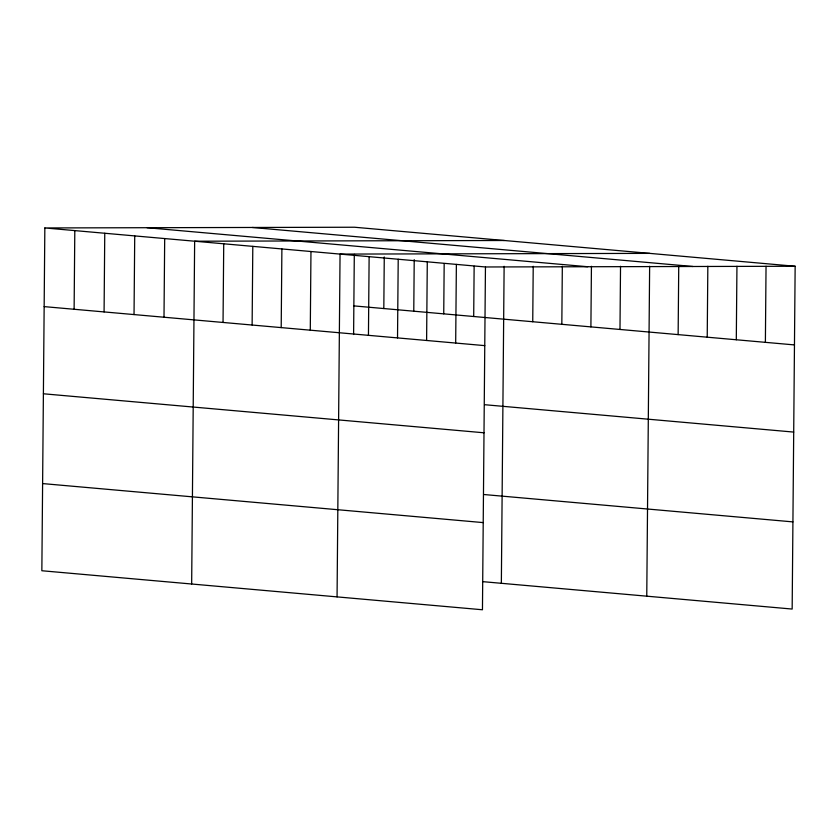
<?xml version="1.0" encoding="UTF-8"?>
<svg xmlns="http://www.w3.org/2000/svg" width="837" height="837" viewBox="0 0 837 837"><rect width="100%" height="100%" fill="white"/><g stroke="black" fill="none" stroke-linecap="round" stroke-linejoin="round"><path stroke-width="1.26" d="M44.842 227.946L41.85 570.74L482.457 609.765L485.45 266.972L44.842 227.946L354.543 227.235L795.15 266.26L792.158 609.054L483.116 581.684M74.116 309.261L74.807 230.604M104.081 311.919L104.761 233.261M134.035 314.566L134.726 235.908M164 317.223L164.69 238.566M191.663 584.006L194.644 241.213L504.345 240.501M223.04 322.454L223.73 243.797M252.125 325.028L252.805 246.371M281.201 327.602L281.891 248.945M310.286 330.176L310.966 251.518M337.06 596.886L340.052 254.092L649.753 253.381M353.601 334.518L354.302 254.312M368.447 335.334L369.127 256.666M383.817 308.55L384.267 256.969M397.523 337.907L398.213 259.24M413.771 311.207L414.221 259.627M426.608 340.481L427.288 261.824M443.736 313.854L444.175 263.561M455.684 343.055L456.374 264.398M473.7 316.512L474.14 266.218M501.353 583.295L504.125 266.292M532.74 321.743L533.221 266.292M561.826 324.317L562.328 266.281M590.901 326.89L591.435 266.281M619.987 329.464L620.531 266.281M646.76 596.174L649.638 266.271M678.137 334.612L678.734 266.271M707.223 337.185L707.84 266.271M736.298 339.77L736.947 266.26M765.384 342.343L766.043 266.26M485.45 266.972L795.15 266.26M252.335 227.476L692.952 266.49M147.04 227.716L587.647 266.731M353.852 305.892L794.459 344.917M44.152 306.614L484.769 345.629M484.665 404.71L793.706 432.08M43.398 393.777L484.006 432.792M483.88 494.521L792.921 521.89M42.614 483.577L483.221 522.602"/></g></svg>
